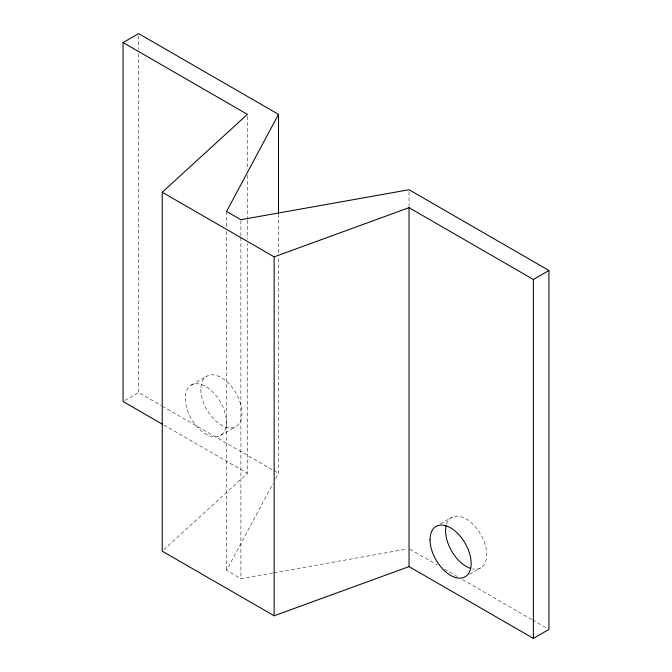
<?xml version="1.0" encoding="UTF-8"?>
<svg xmlns="http://www.w3.org/2000/svg" width="672" height="672" viewBox="0 0 672 672"><rect width="100%" height="100%" fill="white"/><g stroke="black" fill="none" stroke-linecap="round" stroke-linejoin="round"><path stroke-width="0.5" stroke-dasharray="3.36 2.52" d="M272.874 572.947L240.895 578.642L226.565 570.377L273.05 483.462M275.528 478.842L278.494 473.29L278.494 257.09M163.783 549.763L247.405 473.29L247.405 243.449M124.799 400.512L138.617 392.532L161.322 405.644M191.31 385.14L206.85 376.169M220.391 435.498L235.931 426.527M440.387 523.958L451.609 517.474M469.468 574.316L480.69 567.84M273.907 572.762L406.988 549.032M162.229 406.165L273.042 470.148M273.949 470.669L278.494 473.29M409.954 549.192L437.203 564.925M444.469 569.117L457.187 576.458M462.638 579.608L531.67 619.466M532.577 619.987L547.109 628.379M163.909 425.09L247.405 473.29M409.046 191.831L409.046 206.522M278.494 214.066L278.494 256.04M247.405 116.458L247.405 168.932M247.405 175.232L247.405 219.307M247.405 220.357L247.405 239.249M240.895 220.76L240.895 236.502M240.895 237.552L240.895 578.642M226.565 211.445L226.565 227.186M226.565 231.378L226.565 570.377M138.617 35.7L138.617 49.342M138.617 53.542L138.617 392.532M446.594 524.034A29.072 16.783 60 0 1 480.69 534.265A29.072 16.783 60 0 1 472.5 568.898M185.287 398.446A29.072 16.783 60 0 0 216.132 436.817A29.072 16.783 60 0 0 216.132 395.69A29.072 16.783 60 0 0 185.287 398.446M200.836 389.474A29.072 16.783 60 0 0 231.672 427.837A29.072 16.783 60 0 0 231.672 386.719A29.072 16.783 60 0 0 200.836 389.474"/><path stroke-width="1.01" d="M123.068 42.571L138.617 33.6L278.494 114.358L226.565 211.445L240.895 219.71L409.046 189.731L548.932 270.497L548.932 629.429L533.383 638.4L409.046 566.614L274.142 615.787L162.238 551.183L162.238 192.242L247.405 114.358L123.068 42.571L123.068 401.503L162.095 424.04M162.238 192.242L274.142 256.855L409.046 207.682L533.383 279.468L548.932 270.497M533.383 279.468L533.383 638.4M409.046 207.682L409.046 566.614M278.494 114.358L278.494 213.016M274.142 256.855L274.142 615.787M470.61 568.403A29.072 16.783 60 0 1 446.082 525.924M430.046 539.759A29.072 16.783 60 0 0 460.891 578.122A29.072 16.783 60 0 0 460.891 537.004A29.072 16.783 60 0 0 430.046 539.759"/></g></svg>
